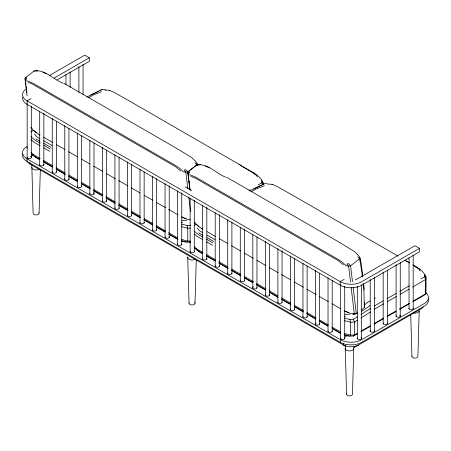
<?xml version="1.0" encoding="UTF-8"?>
<svg xmlns="http://www.w3.org/2000/svg" width="451" height="451" viewBox="0 0 451 451"><rect width="100%" height="100%" fill="white"/><g stroke="black" fill="none" stroke-linecap="round" stroke-linejoin="round"><path stroke-width="0.68" d="M39.068 213.222L40.331 169.604M195.007 303.252L196.253 260.34M353.793 348.431L352.468 394.163A2.977 1.719 0 0 1 349.102 395.871A2.977 1.719 0 0 1 346.616 393.717M263.057 184.803L263.181 183.095C259.398 173.331 247.887 170.608 240.174 164.948L128.648 100.562L113.511 92.055L109.26 90.301M262.775 184.848L261.794 182.751L261.98 180.676M413.127 301.595L424.69 294.92L425.8 293.793L425.8 279.355L424.583 276.734L424.769 274.659C422.305 269.986 417.372 267.477 413.009 264.917M361.11 310.034L364.323 307.548L364.425 302.35M62.937 83.164C53.404 79.748 44.976 68.885 33.96 71.078L25.132 77.905L25.081 79.297L26.073 81L27.302 80.87L32.658 83.035L176.29 165.962L179.56 168.195L183.326 171.786L185.829 172.107L187.802 171.82L196.822 164.84L197.025 163.335L194.883 160.409M357.671 254.392L359.808 257.318C359.83 263.835 362.153 270.358 362.249 276.965M181.674 240.71L187.142 242.119L187.751 241.11L187.751 228.234L187.075 225.489L181.663 224.175M344.463 334.693L349.931 336.108L350.534 335.093L350.534 322.217L349.863 319.471L344.451 318.158M100.573 90.628L101.249 89.738L102.428 89.738M349.931 336.108L353.499 336.018L354.435 334.997L357.485 333.238M369.865 305.406L367.988 307.17L361.195 311.602M365.31 304.374L367.351 302.525L370.209 300.873M370.378 308.529L360.873 314.612M225.725 177.153C216.192 173.731 207.764 162.867 196.743 165.06L187.92 171.887L189.843 189.927M357.361 312.932L356.29 313.761L354.683 313.93M30.685 132.092L33.549 130.159M194.043 225.692L196.332 224.141M357.361 320.187L354.435 322.025L350.534 322.217L344.09 320.582M360.851 318L370.463 311.974M194.065 223.138L195.221 222.416M349.863 319.471L353.387 319.285L357.429 316.76M258.147 184.933L261.794 182.751M420.935 278.921L424.583 276.734M49.475 75.497L84.771 55.118L89.337 57.751L89.337 61.263L57.17 79.838M54.131 78.079L89.337 57.751M31.102 98.572L27.111 100.877L27.111 104.39M86.857 97.044L101.249 89.738M88.543 97.76L93.256 95.037L101.684 91.688M28.176 158.059L26.959 158.763L26.959 161.396L340.364 342.337A15.063 8.693 0 0 0 361.663 342.337L424.041 306.325A15.063 8.693 0 0 0 428.32 299.041M30.612 156.655L33.656 154.902M248.963 190.435L250.17 189.736M249.645 191.027L264.038 183.726L267.561 183.72M251.325 191.743L256.044 189.02L264.472 185.671M344.209 279.338L340.212 281.644L340.212 285.162M22.68 97.021A15.063 8.693 0 0 0 26.959 104.305L340.364 285.246A15.063 8.693 0 0 0 361.663 285.246L419.475 251.867L419.475 248.354L361.663 281.734A15.063 8.693 0 0 1 340.364 281.734L26.959 100.793A15.063 8.693 0 0 1 26.508 88.768M374.217 298.562L375.362 297.902M374.347 306.015L383.395 300.789M387.014 298.697L396.063 293.477M399.687 291.385L409.339 285.81M374.082 309.375L383.733 303.805M387.353 301.713L396.401 296.487M400.02 294.396L409.074 289.17M412.693 287.084L425.8 279.355L425.969 277.077L424.769 274.659M341.582 339L340.364 339.704L26.959 158.763A15.063 8.693 0 0 1 26.959 146.468M344.626 337.247L347.056 335.843M361.144 331.124L370.294 325.842M373.952 323.728L383.711 318.096M387.375 315.982L395.916 311.049M399.575 308.935L409.333 303.303M412.992 301.189L425.8 293.793L425.969 277.077L424.554 274.907M353.499 336.018L357.153 333.909M360.8 331.801L370.536 326.18M374.189 324.077L383.316 318.806M386.964 316.698L396.091 311.427M399.744 309.324L409.474 303.703M358.72 344.919L357.558 345.505A10.751 6.207 0 0 1 343.414 344.97L343.307 344.919M90.736 94.998L98.927 91.237M253.524 188.98L261.715 185.22M37.721 70.587L33.96 71.078M200.503 164.576L196.743 165.06M27.985 82.792L28.887 82.696L32.771 84.269L175.484 166.667L180.603 170.906M190.767 176.775L191.675 176.679L195.559 178.258L338.273 260.65L343.391 264.889M186.24 218.307L185.333 218.402L181.449 216.824M349.023 312.289L348.121 312.385L344.237 310.812M351.171 287.591L354.306 313.941L352.834 314.093L356.29 313.761L353.15 287.349M105.077 90.223L107.27 90.076L109.779 90.623M267.866 184.211L270.059 184.059L272.567 184.606M187.075 225.489L190.598 225.303M190.35 228.105L187.751 228.234L181.308 226.599M190.35 241.048L187.751 241.11L181.308 239.385M187.142 242.119L190.717 242.035M102.507 89.523L105.624 89.461M186.776 220.697L182.097 220.212M349.564 314.68L344.88 314.195M36.255 70.779L37.551 70.982M190.254 219.705L187.763 219.575L182.407 217.41M354.306 313.941L350.551 313.558L345.195 311.393M186.037 242.187L181.387 240.964M348.826 336.175L344.175 334.952M42.879 72.273L46.363 73.682M205.137 166.109L209.146 167.665M181.403 222.349L182.621 222.811M344.192 316.331L345.41 316.794M344.09 333.368L350.534 335.093L354.435 334.997L354.435 322.025L353.387 319.285M272.049 184.284L276.3 186.043L291.436 194.544L398.081 256.117M39.998 138.716L37.574 137.346L35.499 135.514L34.558 134.015M43.629 140.774L52.107 145.566M202.787 232.699L200.362 231.329L198.288 229.497L197.346 227.997M207.02 235.101L214.896 239.549M35.747 138.823L39.981 141.231M43.606 143.3L50.867 147.432M198.53 232.806L202.764 235.213M206.998 237.626L213.656 241.415M419.475 248.354L414.909 245.722L356.245 279.519A8.592 4.961 0 0 1 355.309 279.879M63.822 83.232L175.834 147.9L191.765 157.613L194.432 160.263M226.605 177.215L338.622 241.883L354.548 251.602L357.22 254.246M185.181 186.866L191.884 190.739M39.987 135.187L33.182 130.328L30.769 127.148M43.612 137.245L52.773 142.567M56.42 144.641L64.961 149.574M68.597 151.699L77.155 156.615M81.377 159.079L89.963 164.006M93.549 166.109L102.772 171.403M106.329 173.488L115.456 178.759M118.63 180.558L127.78 185.84M131.28 187.892L139.973 192.881M144.247 195.345L152.782 200.278M156.238 202.302L165.59 207.669M168.64 209.433L178.145 214.952M201.524 228.415L202.775 229.17M207.009 231.583L215.555 236.549M219.209 238.624L227.744 243.557M231.408 245.671L240.552 250.948M244.16 253.062L253.361 258.344M256.946 260.441L265.56 265.385M269.219 267.499L278.244 272.742M281.418 274.541L290.562 279.823M294.227 281.937L303.371 287.219M306.849 289.254L316.179 294.61M319.229 296.375L328.379 301.657M332.037 303.765L340.933 308.935M40.173 143.176L34.851 140.103L31.519 137.222L30.888 136.202M43.724 145.222L50.23 148.982M202.961 237.158L197.639 234.086L194.302 231.205M206.507 239.21L213.013 242.965M40.133 145.763L34.124 142.296L30.984 139.59M43.736 147.849L49.745 151.316M202.916 239.752L196.912 236.279L194.291 234.024M206.524 241.832L212.528 245.299M189.132 241.854L190.35 242.553M40.212 158.572L34.124 155.059L30.984 152.41M43.251 160.33L52.378 165.602M56.031 167.704L65.158 172.975M68.811 175.084L77.33 180.005M81.592 182.463L90.11 187.379M93.763 189.488L102.89 194.759M105.934 196.518L115.061 201.789M118.714 203.897L127.842 209.163M131.489 211.271L140.013 216.192M144.269 218.65L152.793 223.572M156.441 225.68L165.568 230.946M168.612 232.705L177.739 237.976M202.995 252.554L196.912 249.042L194.291 246.838M206.648 254.663L215.166 259.584M218.82 261.693L227.947 266.958M231.6 269.067L240.727 274.338M244.38 276.446L253.507 281.717M256.546 283.476L265.678 288.741M269.326 290.85L277.85 295.771M281.497 297.88L290.624 303.151M294.277 305.259L303.405 310.525M307.058 312.633L316.185 317.904M319.838 320.013L328.356 324.934M332.009 327.043L340.528 331.959M34.789 156.576L39.665 159.389M43.319 161.497L52.463 166.78M56.121 168.888L65.26 174.165M68.918 176.279L77.448 181.201M81.107 183.315L90.245 188.591M93.295 190.35L102.433 195.627M106.092 197.741L115.23 203.018M118.889 205.126L128.028 210.403M131.686 212.517L140.216 217.444M143.875 219.552L152.404 224.48M156.063 226.588L165.201 231.865M168.86 233.979L177.998 239.255M202.454 253.372L197.577 250.559L194.218 247.729M206.716 255.835L215.251 260.763M218.904 262.871L228.048 268.148M231.701 270.262L240.845 275.538M244.498 277.647L253.034 282.574M256.687 284.688L265.222 289.61M269.484 292.073L278.019 297M281.672 299.109L290.816 304.391M294.469 306.5L303.004 311.427M306.657 313.535L315.801 318.812M319.455 320.926L327.99 325.853M332.252 328.311L340.787 333.238M39.654 159.665L36.001 157.557L31.429 153.746M43.307 161.779L52.44 167.05M56.093 169.159L65.226 174.43M68.879 176.538L77.403 181.46M81.665 183.923L90.189 188.845M93.842 190.953L102.366 195.875M106.019 197.983L115.152 203.254M118.805 205.363L127.937 210.634M131.591 212.748L140.114 217.664M144.376 220.127L152.9 225.049M156.553 227.157L165.077 232.079M168.73 234.187L177.863 239.458M202.443 253.654L198.79 251.545L195.328 248.18M206.705 256.112L215.228 261.033M218.882 263.142L228.014 268.413M231.667 270.527L240.8 275.798M244.453 277.906L252.977 282.828M256.63 284.936L265.154 289.858M269.416 292.316L277.94 297.237M281.593 299.346L290.72 304.622M294.373 306.731L303.506 312.002M307.159 314.11L315.683 319.032M319.336 321.14L327.86 326.062M332.122 328.525L340.646 333.441M345.229 346.024L30.003 164.034A10.751 6.207 0 0 1 27.229 161.249M415.027 266.575L416.831 267.629M418.032 268.328L419.836 269.382M254.043 173.646L255.847 174.695M405.325 260.34L409.463 262.803M404.727 260.114L409.452 263.006M412.992 265.177L417.124 267.714L419.233 269.433L420.169 270.955M238.991 164.322L254.336 173.731L256.444 175.45L257.38 176.972M30.104 164.091L30.008 162.715M201.558 228.465L198.288 226.233L194.522 222.642M199.116 226.768L196.405 224.175M36.328 132.786L33.616 130.192M357.649 256.698L359.61 258.829L350.59 265.802L348.617 266.09L346.114 265.774L342.348 262.178L339.079 259.945L195.441 177.017L190.085 174.858L188.856 174.982L187.864 173.28L189.341 173.128L189.527 171.724L187.92 171.887L188.332 175.36M194.86 162.715L196.822 164.84M31.198 127.65L32.066 128.653M261.772 180.924L263.181 183.095L263.181 184.47M359.65 258.04L360.823 262.358M359.808 257.318L361.279 263.858L362.739 276.136M197.025 163.335L197.47 165.37M363.63 283.64L364.357 289.779M363.055 283.786L363.951 291.29L364.323 307.548M352.49 281.79L350.59 265.802L348.702 263.621L346.887 264.089L348.617 266.09L350.512 282.044M188.495 176.753L188.744 178.838M188.992 180.924L189.155 182.311M189.403 184.397L189.651 186.483M189.82 187.875L190.068 189.961M188.71 179.464L187.802 171.82L185.913 169.638L184.104 170.106L185.829 172.107L187.808 188.749M188.879 180.857L189.95 189.894M188.8 197.076L190.531 211.637M25.465 80.684L25.132 77.905L26.739 77.735L26.553 79.145L25.081 79.297L27.06 95.945M25.628 82.076L25.955 84.856M26.124 86.242L26.372 88.328M26.536 89.721L26.868 92.5M410.731 314.888L411.932 356.397M345.19 345.004L346.515 394.163M187.729 257.527L189.054 303.252M31.784 164.063L33.109 213.222A2.977 1.719 0 0 0 36.48 214.93A2.977 1.719 0 0 0 38.966 212.776M413.184 255.086L413.184 308.845M409.029 257.876L409.029 308.845M400.251 262.55L400.251 316.309M396.096 264.647L396.096 316.309M387.324 270.014L387.324 323.779M383.164 272.111L383.164 323.779M374.392 277.483L374.392 331.243M370.232 279.575L370.232 331.243M361.46 284.947L361.46 338.707M357.305 286.346L357.305 338.707M354.058 346.227L354.058 347.608L421.916 308.349A10.751 6.207 0 0 0 423.32 306.945M344.722 286.346L344.722 338.707M343.414 343.656L343.408 344.976M340.567 284.947L340.567 338.707M340.364 342.337L340.364 339.704A15.063 8.693 0 0 0 361.663 339.704L424.041 303.692A15.063 8.693 0 0 0 425.338 292.248M332.19 280.505L332.19 331.474M328.029 277.709L328.029 331.474M319.652 273.267L319.652 324.235M315.497 270.527L315.497 324.235M307.114 266.028L307.114 316.997M302.959 263.237L302.959 316.997M294.582 258.09L294.582 309.758M290.421 255.999L290.421 309.758M282.044 250.852L282.044 302.52M277.889 248.76L277.889 302.52M269.506 244.312L269.506 295.281M265.351 241.522L265.351 295.281M256.969 237.079L256.969 288.042M252.814 234.283L252.814 288.042M244.436 229.142L244.436 280.81M240.276 227.045L240.276 280.81M231.899 221.903L231.899 273.571M227.744 219.812L227.744 273.571M219.361 214.665L219.361 266.332M215.206 212.573L215.206 266.332M206.829 207.426L206.829 259.094M202.668 205.335L202.668 259.094M194.291 200.193L194.291 251.855M190.136 198.096L190.136 251.855M181.753 192.955L181.753 244.617M177.598 190.858L177.598 244.617M169.221 185.716L169.221 237.384M165.06 183.619L165.06 237.384M156.683 178.478L156.683 230.145M152.528 176.386L152.528 230.145M144.145 171.938L144.145 222.907M139.99 169.148L139.99 222.907M131.607 164.7L131.607 215.668M127.453 161.909L127.453 215.668M119.075 157.461L119.075 208.43M114.92 154.67L114.92 208.43M106.537 150.228L106.537 201.191M102.383 147.432L102.383 201.191M94 142.99L94 193.958M89.845 140.193L89.845 193.958M83.046 64.482L83.046 94.558M81.468 135.751L81.468 186.72M78.891 66.63L78.891 92.466M77.307 132.955L77.307 186.72M70.119 71.946L70.119 87.364M68.93 128.512L68.93 179.481M65.959 74.742L65.959 84.568M64.775 125.722L64.775 179.481M56.392 121.274L56.392 172.243M52.237 118.483L52.237 172.243M43.86 113.342L43.86 165.004M39.699 111.245L39.699 165.004M31.322 106.103L31.322 157.765M27.167 104.006L27.167 157.765M412.034 355.952A2.977 1.719 0 0 0 414.52 358.1A2.977 1.719 0 0 0 417.891 356.397L419.216 310.666A4.301 2.486 0 0 1 413.798 313.067M399.699 315.108A2.154 1.24 0 0 1 398.735 317.188A2.154 1.24 0 0 1 396.096 315.666M374.392 330.6A2.154 1.24 0 0 1 372.312 332.161A2.154 1.24 0 0 1 370.232 330.6M27.167 148.108A2.154 1.24 0 0 1 27.167 147.46M387.324 323.136A2.154 1.24 0 0 1 385.244 324.697A2.154 1.24 0 0 1 383.164 323.136M360.901 337.511A2.154 1.24 0 0 1 359.937 339.586A2.154 1.24 0 0 1 357.305 338.064M26.959 161.396A15.063 8.693 0 0 1 22.68 154.118M39.13 169.249A4.301 2.486 0 0 1 34.445 169.79A4.301 2.486 0 0 1 31.784 167.496M353.646 347.789A4.301 2.486 0 0 1 350.055 350.895A4.301 2.486 0 0 1 345.19 348.431M156.683 229.503A2.154 1.24 0 0 1 154.603 231.064A2.154 1.24 0 0 1 152.528 229.503M319.652 323.592A2.154 1.24 0 0 1 317.019 325.109A2.154 1.24 0 0 1 316.05 323.034M219.361 265.69A2.154 1.24 0 0 1 217.286 267.251A2.154 1.24 0 0 1 215.206 265.69M131.607 215.026A2.154 1.24 0 0 1 129.533 216.587A2.154 1.24 0 0 1 127.453 215.026M68.93 178.838A2.154 1.24 0 0 1 66.849 180.4A2.154 1.24 0 0 1 64.775 178.838M93.447 192.757A2.154 1.24 0 0 1 92.483 194.832A2.154 1.24 0 0 1 89.845 193.316M181.753 243.974A2.154 1.24 0 0 1 179.678 245.541A2.154 1.24 0 0 1 177.598 243.974M119.075 207.787A2.154 1.24 0 0 1 116.995 209.354A2.154 1.24 0 0 1 114.92 207.787M106.537 200.548A2.154 1.24 0 0 1 104.457 202.116A2.154 1.24 0 0 1 102.383 200.548M344.722 338.064A2.154 1.24 0 0 1 342.647 339.631A2.154 1.24 0 0 1 340.567 338.064M294.582 309.115A2.154 1.24 0 0 1 292.502 310.677A2.154 1.24 0 0 1 290.421 309.115M144.145 222.264A2.154 1.24 0 0 1 142.071 223.826A2.154 1.24 0 0 1 139.99 222.264M332.19 330.825A2.154 1.24 0 0 1 330.109 332.393A2.154 1.24 0 0 1 328.029 330.825M282.044 301.877A2.154 1.24 0 0 1 279.964 303.438A2.154 1.24 0 0 1 277.889 301.877M194.291 251.213A2.154 1.24 0 0 1 192.211 252.78A2.154 1.24 0 0 1 190.136 251.213M413.184 308.202A2.154 1.24 0 0 1 411.109 309.764A2.154 1.24 0 0 1 409.029 308.202M43.86 164.361A2.154 1.24 0 0 1 41.78 165.929A2.154 1.24 0 0 1 39.699 164.361M30.764 156.57A2.154 1.24 0 0 1 29.8 158.645A2.154 1.24 0 0 1 27.167 157.123M56.392 171.6A2.154 1.24 0 0 1 54.317 173.161A2.154 1.24 0 0 1 52.237 171.6M269.506 294.638A2.154 1.24 0 0 1 267.432 296.206A2.154 1.24 0 0 1 265.351 294.638M231.899 272.928A2.154 1.24 0 0 1 229.818 274.49A2.154 1.24 0 0 1 227.744 272.928M169.221 236.741A2.154 1.24 0 0 1 167.141 238.303A2.154 1.24 0 0 1 165.06 236.741M244.436 280.167A2.154 1.24 0 0 1 242.356 281.728A2.154 1.24 0 0 1 240.276 280.167M307.114 316.354A2.154 1.24 0 0 1 305.039 317.916A2.154 1.24 0 0 1 302.959 316.354M206.829 258.451A2.154 1.24 0 0 1 204.748 260.013A2.154 1.24 0 0 1 202.668 258.451M256.969 287.4A2.154 1.24 0 0 1 254.336 288.922A2.154 1.24 0 0 1 253.372 286.847M81.468 186.077A2.154 1.24 0 0 1 79.387 187.639A2.154 1.24 0 0 1 77.307 186.077M194.606 302.395A2.977 1.719 0 0 1 192.419 304.961A2.977 1.719 0 0 1 189.155 302.807M195.074 259.28A4.301 2.486 0 0 1 189.877 259.675A4.301 2.486 0 0 1 187.875 256.884"/></g></svg>
